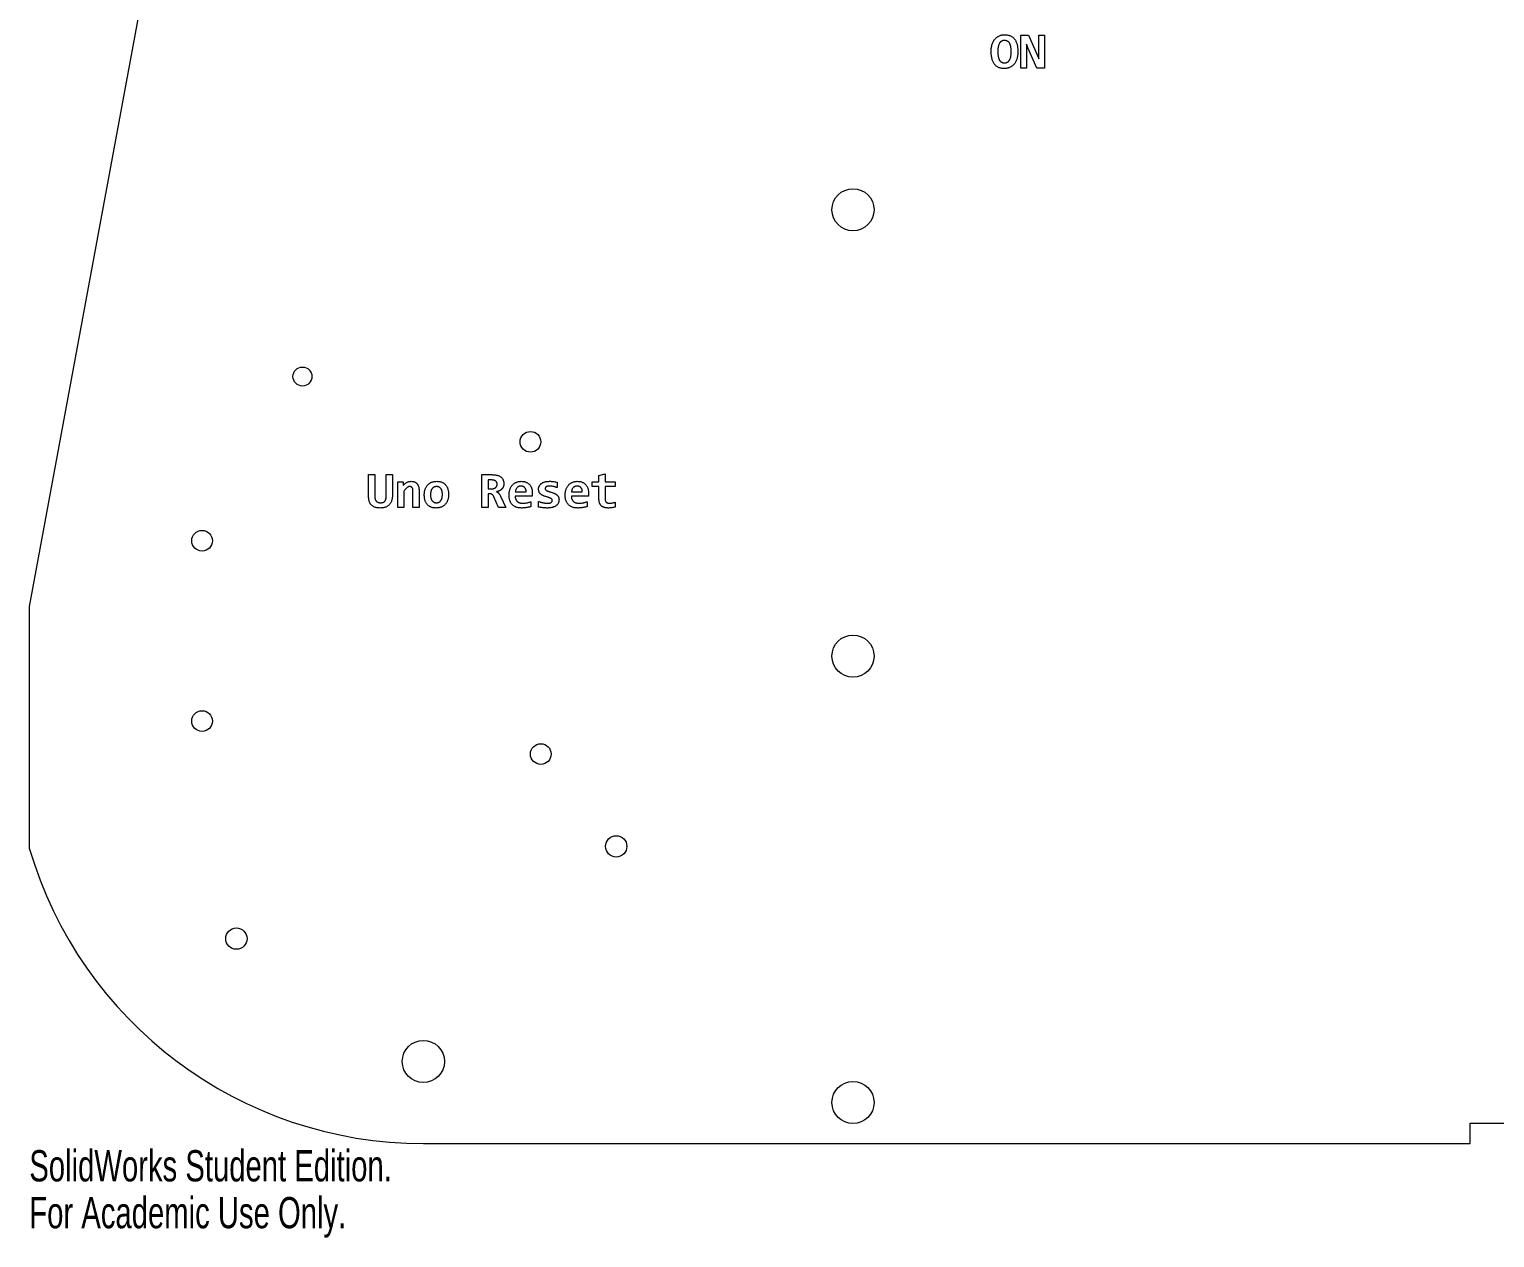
# Model space of a CAD drawing. Header units: millimetres. Extents: x -226 to 226, y -192 to 178.
# Drawn here: x -226.1 to 0.6, y -192.4 to -5.4 of the extents above; entities that cross this region are included whole.
import ezdxf

# ---------------------------------------------------------------- set-up
doc = ezdxf.new("R2010")
doc.units = ezdxf.units.MM
doc.styles.add('SLDTEXTSTYLE0', font='TXT', dxfattribs={"width": 0.7})

msp = doc.modelspace()

# ---------------------------------------------------------------- linework, layer by layer
at = {"color": 7, "linetype": 'Continuous', "lineweight": 15}
for p, q in [((-177.59, 167.41), (-226.06, -94.74)), ((-72.71, -11.42), (-72.71, -6.34)), ((-72.71, -6.34), (-71.52, -6.34)), ((-71.52, -6.34), (-70.15, -9.39)), ((-69.91, -9.99), (-69.91, -6.34)), ((-69.91, -6.34), (-69.02, -6.34)), ((-69.02, -6.34), (-69.02, -11.42)), ((-71.55, -8.39), (-71.82, -7.74)), ((-71.82, -7.74), (-71.82, -11.42)), ((-70.2, -11.42), (-71.55, -8.39)), ((-70.15, -9.39), (-69.91, -9.99)), ((-71.82, -11.42), (-72.71, -11.42)), ((-69.02, -11.42), (-70.2, -11.42)), ((-173.57, -77.68), (-173.57, -74.32)), ((-173.57, -74.32), (-172.62, -74.32)), ((-172.62, -74.32), (-172.62, -77.61)), ((-170.85, -74.32), (-169.89, -74.32)), ((-170.85, -77.57), (-170.85, -74.32)), ((-169.89, -74.32), (-169.89, -77.52)), ((-156.05, -79.4), (-156.05, -74.32)), ((-156.05, -74.32), (-154.54, -74.32)), ((-137.94, -74.43), (-136.98, -74.18)), ((-137.94, -75.43), (-137.94, -74.43)), ((-136.98, -74.18), (-136.98, -75.43)), ((-169.08, -79.4), (-169.08, -75.43)), ((-169.08, -75.43), (-168.25, -75.43)), ((-168.25, -75.43), (-168.23, -76.01)), ((-168.13, -76.89), (-168.13, -79.4)), ((-166.73, -79.4), (-166.73, -76.82)), ((-165.77, -76.74), (-165.77, -79.4)), ((-154.67, -75.13), (-155.09, -75.13)), ((-155.09, -75.13), (-155.09, -76.53)), ((-155.09, -76.53), (-154.7, -76.53)), ((-150.88, -76.97), (-149.2, -76.97)), ((-144.42, -75.5), (-144.42, -76.31)), ((-142.19, -76.97), (-140.52, -76.97)), ((-138.97, -76.16), (-138.97, -75.43)), ((-138.97, -75.43), (-137.94, -75.43)), ((-137.94, -76.16), (-138.97, -76.16)), ((-137.94, -78.1), (-137.94, -76.16)), ((-136.98, -75.43), (-135.44, -75.43)), ((-135.44, -76.16), (-136.98, -76.16)), ((-136.98, -76.16), (-136.98, -78.05)), ((-135.44, -75.43), (-135.44, -76.16)), ((-154.91, -77.27), (-155.09, -77.27)), ((-155.09, -77.27), (-155.09, -79.4)), ((-153.47, -79.4), (-154.18, -77.75)), ((-153.16, -77.67), (-152.35, -79.4)), ((-148.27, -77.64), (-150.9, -77.64)), ((-148.47, -78.52), (-148.47, -79.26)), ((-147.29, -79.33), (-147.29, -78.45)), ((-139.58, -77.64), (-142.21, -77.64)), ((-139.78, -78.52), (-139.78, -79.26)), ((-135.44, -78.59), (-135.44, -79.33)), ((-168.13, -79.4), (-169.08, -79.4)), ((-165.77, -79.4), (-166.73, -79.4)), ((-155.09, -79.4), (-156.05, -79.4)), ((-152.35, -79.4), (-153.47, -79.4)), ((-226.06, -94.74), (-226.06, -132.08)), ((-3.17, -177.8), (-3.17, -174.62)), ((-3.17, -174.62), (3.17, -174.62)), ((-165.1, -177.8), (-3.17, -177.8))]:
    msp.add_line(p, q, dxfattribs=at)
for centre, radius in [((-98.65, -33.34), 3.26), ((-183.81, -59.14), 1.47), ((-148.54, -69.24), 1.6), ((-199.34, -84.54), 1.6), ((-98.65, -102.39), 3.26), ((-199.34, -112.44), 1.6), ((-146.94, -117.54), 1.6), ((-135.28, -131.82), 1.65), ((-194.02, -146.1), 1.65), ((-165.1, -165.1), 3.26), ((-98.65, -171.45), 3.26)]:
    msp.add_circle(centre, radius, dxfattribs=at)
msp.add_arc((-165.1, -114.3), 63.5, 196.2602, 270, dxfattribs=at)
for points, knots in [([(-77.27, -8.9), (-77.27, -8.79), (-77.27, -8.58), (-77.24, -8.27), (-77.19, -7.98), (-77.11, -7.72), (-77.02, -7.48), (-76.92, -7.26), (-76.8, -7.07), (-76.67, -6.9), (-76.52, -6.75), (-76.36, -6.61), (-76.18, -6.51), (-76, -6.42), (-75.8, -6.35), (-75.6, -6.3), (-75.39, -6.27), (-75.25, -6.27), (-75.18, -6.27)], [0, 0, 0, 0, 0.087447, 0.16888, 0.244758, 0.315926, 0.382828, 0.445865, 0.50588, 0.563176, 0.618565, 0.672742, 0.72628, 0.780124, 0.834262, 0.888691, 0.943695, 1, 1, 1, 1]), ([(-75.18, -6.27), (-75.1, -6.27), (-74.94, -6.27), (-74.71, -6.3), (-74.49, -6.36), (-74.29, -6.43), (-74.11, -6.52), (-73.94, -6.63), (-73.79, -6.77), (-73.65, -6.93), (-73.53, -7.1), (-73.43, -7.3), (-73.34, -7.51), (-73.27, -7.74), (-73.21, -8), (-73.18, -8.27), (-73.15, -8.56), (-73.15, -8.75), (-73.15, -8.86)], [0, 0, 0, 0, 0.065375, 0.126958, 0.185641, 0.241812, 0.296259, 0.349926, 0.403787, 0.45877, 0.515247, 0.573692, 0.635023, 0.699526, 0.768044, 0.840857, 0.918096, 1, 1, 1, 1]), ([(-75.24, -11.49), (-75.32, -11.49), (-75.48, -11.49), (-75.71, -11.46), (-75.93, -11.41), (-76.13, -11.33), (-76.31, -11.24), (-76.48, -11.12), (-76.63, -10.99), (-76.77, -10.83), (-76.89, -10.66), (-76.99, -10.46), (-77.08, -10.25), (-77.15, -10.01), (-77.2, -9.76), (-77.24, -9.49), (-77.27, -9.2), (-77.27, -9.01), (-77.27, -8.9)], [0, 0, 0, 0, 0.065386, 0.12698, 0.185673, 0.241853, 0.29631, 0.350159, 0.404029, 0.459022, 0.515509, 0.574234, 0.635575, 0.700382, 0.768613, 0.841135, 0.918082, 1, 1, 1, 1]), ([(-75.21, -7.15), (-75.25, -7.15), (-75.34, -7.15), (-75.46, -7.17), (-75.58, -7.21), (-75.68, -7.26), (-75.77, -7.32), (-75.86, -7.4), (-75.93, -7.49), (-76, -7.59), (-76.06, -7.71), (-76.11, -7.84), (-76.15, -7.98), (-76.18, -8.13), (-76.21, -8.3), (-76.23, -8.47), (-76.24, -8.66), (-76.24, -8.79), (-76.24, -8.86)], [0, 0, 0, 0, 0.058781, 0.113662, 0.166129, 0.216583, 0.265851, 0.316085, 0.367851, 0.422356, 0.479656, 0.540418, 0.605493, 0.674977, 0.748829, 0.827301, 0.91117, 1, 1, 1, 1]), ([(-76.24, -8.86), (-76.24, -8.93), (-76.24, -9.07), (-76.23, -9.27), (-76.21, -9.45), (-76.18, -9.63), (-76.15, -9.78), (-76.11, -9.93), (-76.06, -10.06), (-76, -10.18), (-75.94, -10.28), (-75.86, -10.37), (-75.78, -10.44), (-75.68, -10.5), (-75.58, -10.55), (-75.46, -10.59), (-75.34, -10.61), (-75.25, -10.61), (-75.21, -10.61)], [0, 0, 0, 0, 0.0929164, 0.1799703, 0.2613313, 0.3366361, 0.4070706, 0.4720441, 0.5319678, 0.5880394, 0.6404092, 0.6907409, 0.7395629, 0.7883312, 0.8377298, 0.8887776, 0.942481, 1, 1, 1, 1]), ([(-73.15, -8.86), (-73.15, -8.97), (-73.15, -9.18), (-73.18, -9.49), (-73.23, -9.78), (-73.31, -10.04), (-73.39, -10.28), (-73.5, -10.5), (-73.62, -10.69), (-73.75, -10.86), (-73.9, -11.01), (-74.06, -11.15), (-74.24, -11.25), (-74.42, -11.34), (-74.62, -11.41), (-74.82, -11.46), (-75.03, -11.49), (-75.17, -11.49), (-75.24, -11.49)], [0, 0, 0, 0, 0.087443, 0.168874, 0.2451, 0.316266, 0.383059, 0.445821, 0.505834, 0.563127, 0.618514, 0.67269, 0.726225, 0.780198, 0.834333, 0.888396, 0.943697, 1, 1, 1, 1]), ([(-74.18, -8.9), (-74.18, -8.83), (-74.18, -8.69), (-74.19, -8.49), (-74.21, -8.31), (-74.24, -8.14), (-74.27, -7.98), (-74.31, -7.83), (-74.36, -7.7), (-74.42, -7.59), (-74.48, -7.48), (-74.56, -7.39), (-74.64, -7.32), (-74.74, -7.26), (-74.84, -7.21), (-74.96, -7.18), (-75.08, -7.15), (-75.17, -7.15), (-75.21, -7.15)], [0, 0, 0, 0, 0.092881, 0.179902, 0.261181, 0.336457, 0.406481, 0.47143, 0.531622, 0.587223, 0.639725, 0.689657, 0.738834, 0.787441, 0.83682, 0.888328, 0.942503, 1, 1, 1, 1]), ([(-75.21, -10.61), (-75.17, -10.61), (-75.08, -10.61), (-74.96, -10.59), (-74.84, -10.55), (-74.74, -10.5), (-74.64, -10.44), (-74.56, -10.36), (-74.48, -10.27), (-74.42, -10.17), (-74.36, -10.05), (-74.31, -9.92), (-74.27, -9.78), (-74.23, -9.63), (-74.21, -9.47), (-74.19, -9.29), (-74.18, -9.1), (-74.18, -8.97), (-74.18, -8.9)], [0, 0, 0, 0, 0.058752, 0.114109, 0.16655, 0.216759, 0.266711, 0.3173, 0.36871, 0.422909, 0.47995, 0.540868, 0.605132, 0.674582, 0.748902, 0.827387, 0.911213, 1, 1, 1, 1]), ([(-154.54, -74.32), (-154.47, -74.32), (-154.34, -74.33), (-154.14, -74.34), (-153.95, -74.36), (-153.77, -74.39), (-153.6, -74.43), (-153.45, -74.49), (-153.3, -74.55), (-153.18, -74.63), (-153.06, -74.72), (-152.96, -74.82), (-152.87, -74.93), (-152.79, -75.06), (-152.74, -75.2), (-152.69, -75.36), (-152.67, -75.53), (-152.67, -75.65), (-152.66, -75.71)], [0, 0, 0, 0, 0.078402, 0.15306, 0.224215, 0.291975, 0.356738, 0.418162, 0.476547, 0.532755, 0.587453, 0.641051, 0.694803, 0.749613, 0.806397, 0.866154, 0.930595, 1, 1, 1, 1]), ([(-168.23, -76.01), (-168.19, -75.97), (-168.11, -75.87), (-167.98, -75.74), (-167.85, -75.63), (-167.7, -75.53), (-167.54, -75.45), (-167.37, -75.4), (-167.18, -75.36), (-167.05, -75.36), (-166.98, -75.35)], [0, 0, 0, 0, 0.128056, 0.251902, 0.372331, 0.490953, 0.60985, 0.731001, 0.859048, 1, 1, 1, 1]), ([(-167.21, -76.16), (-167.25, -76.17), (-167.33, -76.17), (-167.44, -76.21), (-167.56, -76.27), (-167.67, -76.36), (-167.78, -76.47), (-167.89, -76.59), (-168.01, -76.74), (-168.09, -76.84), (-168.13, -76.89)], [0, 0, 0, 0, 0.098183, 0.197417, 0.304305, 0.419194, 0.545883, 0.684053, 0.83564, 1, 1, 1, 1]), ([(-166.73, -76.82), (-166.73, -76.77), (-166.73, -76.67), (-166.75, -76.54), (-166.79, -76.42), (-166.84, -76.33), (-166.91, -76.25), (-167, -76.2), (-167.1, -76.17), (-167.17, -76.17), (-167.21, -76.16)], [0, 0, 0, 0, 0.166292, 0.311827, 0.440939, 0.554458, 0.66132, 0.767333, 0.877123, 1, 1, 1, 1]), ([(-166.98, -75.35), (-166.93, -75.36), (-166.83, -75.36), (-166.7, -75.38), (-166.57, -75.41), (-166.45, -75.45), (-166.34, -75.51), (-166.24, -75.57), (-166.15, -75.65), (-166.07, -75.73), (-166, -75.83), (-165.94, -75.93), (-165.89, -76.05), (-165.84, -76.17), (-165.81, -76.3), (-165.79, -76.44), (-165.77, -76.59), (-165.77, -76.69), (-165.77, -76.74)], [0, 0, 0, 0, 0.070518, 0.136693, 0.199581, 0.259503, 0.317358, 0.374156, 0.429629, 0.486106, 0.543138, 0.600917, 0.661285, 0.723611, 0.788367, 0.855974, 0.9262, 1, 1, 1, 1]), ([(-164.96, -77.44), (-164.96, -77.36), (-164.96, -77.21), (-164.93, -76.99), (-164.89, -76.78), (-164.83, -76.58), (-164.76, -76.4), (-164.67, -76.23), (-164.57, -76.07), (-164.45, -75.92), (-164.32, -75.79), (-164.18, -75.68), (-164.02, -75.58), (-163.85, -75.5), (-163.66, -75.43), (-163.47, -75.39), (-163.26, -75.36), (-163.12, -75.36), (-163.04, -75.35)], [0, 0, 0, 0, 0.072058, 0.140928, 0.207308, 0.271804, 0.334188, 0.394414, 0.453043, 0.510629, 0.567916, 0.625392, 0.683139, 0.742725, 0.803883, 0.8665, 0.931886, 1, 1, 1, 1]), ([(-163.07, -76.16), (-163.11, -76.17), (-163.19, -76.17), (-163.3, -76.19), (-163.41, -76.22), (-163.5, -76.26), (-163.58, -76.31), (-163.66, -76.38), (-163.73, -76.45), (-163.79, -76.53), (-163.84, -76.62), (-163.89, -76.72), (-163.92, -76.82), (-163.96, -76.97), (-164, -77.17), (-164, -77.33), (-164, -77.41)], [0, 0, 0, 0, 0.068134, 0.131821, 0.192056, 0.249735, 0.306198, 0.361916, 0.418375, 0.475965, 0.534659, 0.594669, 0.657398, 0.722482, 0.857817, 1, 1, 1, 1]), ([(-162.16, -77.41), (-162.16, -77.36), (-162.16, -77.26), (-162.18, -77.12), (-162.19, -76.99), (-162.22, -76.87), (-162.25, -76.75), (-162.29, -76.65), (-162.34, -76.56), (-162.39, -76.48), (-162.45, -76.4), (-162.52, -76.34), (-162.6, -76.28), (-162.68, -76.24), (-162.77, -76.21), (-162.86, -76.18), (-162.97, -76.17), (-163.04, -76.16), (-163.07, -76.16)], [0, 0, 0, 0, 0.0853602, 0.1657148, 0.2411942, 0.3116173, 0.378077, 0.4400057, 0.4990162, 0.5554587, 0.6100067, 0.6629552, 0.7152279, 0.7680909, 0.8223378, 0.8785394, 0.9375827, 1, 1, 1, 1]), ([(-163.04, -75.35), (-162.97, -75.36), (-162.84, -75.36), (-162.63, -75.38), (-162.45, -75.42), (-162.27, -75.48), (-162.1, -75.55), (-161.95, -75.64), (-161.81, -75.75), (-161.69, -75.87), (-161.58, -76.01), (-161.48, -76.16), (-161.39, -76.33), (-161.33, -76.51), (-161.27, -76.71), (-161.23, -76.92), (-161.21, -77.15), (-161.21, -77.3), (-161.21, -77.38)], [0, 0, 0, 0, 0.067958, 0.132642, 0.194611, 0.253903, 0.311238, 0.367638, 0.422927, 0.478784, 0.53516, 0.593104, 0.652853, 0.715229, 0.780681, 0.849739, 0.922452, 1, 1, 1, 1]), ([(-154.7, -76.53), (-154.63, -76.53), (-154.49, -76.53), (-154.32, -76.5), (-154.2, -76.46), (-154.11, -76.43), (-154.04, -76.39), (-153.97, -76.35), (-153.91, -76.3), (-153.85, -76.25), (-153.8, -76.19), (-153.77, -76.13), (-153.73, -76.05), (-153.71, -75.98), (-153.7, -75.9), (-153.7, -75.84), (-153.7, -75.82)], [0, 0, 0, 0, 0.156049, 0.298994, 0.366169, 0.429431, 0.490227, 0.548656, 0.60536, 0.660454, 0.714693, 0.768996, 0.824289, 0.880659, 0.938573, 1, 1, 1, 1]), ([(-153.7, -75.82), (-153.7, -75.79), (-153.7, -75.73), (-153.71, -75.65), (-153.73, -75.57), (-153.75, -75.5), (-153.79, -75.44), (-153.83, -75.38), (-153.88, -75.33), (-153.94, -75.29), (-154, -75.25), (-154.08, -75.22), (-154.15, -75.19), (-154.24, -75.17), (-154.34, -75.16), (-154.44, -75.14), (-154.55, -75.13), (-154.63, -75.13), (-154.67, -75.13)], [0, 0, 0, 0, 0.064513, 0.12533, 0.182318, 0.236821, 0.288065, 0.340145, 0.391725, 0.443805, 0.498938, 0.55664, 0.618605, 0.685053, 0.755759, 0.831823, 0.913467, 1, 1, 1, 1]), ([(-152.66, -75.71), (-152.67, -75.76), (-152.67, -75.84), (-152.68, -75.97), (-152.71, -76.09), (-152.75, -76.2), (-152.8, -76.31), (-152.85, -76.41), (-152.92, -76.49), (-152.99, -76.58), (-153.08, -76.65), (-153.16, -76.72), (-153.26, -76.78), (-153.36, -76.83), (-153.47, -76.87), (-153.58, -76.91), (-153.69, -76.94), (-153.77, -76.95), (-153.81, -76.96)], [0, 0, 0, 0, 0.072209, 0.140584, 0.206397, 0.269575, 0.330557, 0.39052, 0.449593, 0.508948, 0.567888, 0.626839, 0.687232, 0.748177, 0.809792, 0.872188, 0.935303, 1, 1, 1, 1]), ([(-153.81, -76.96), (-153.78, -76.97), (-153.72, -76.99), (-153.63, -77.03), (-153.54, -77.09), (-153.46, -77.17), (-153.39, -77.27), (-153.31, -77.39), (-153.23, -77.52), (-153.18, -77.62), (-153.16, -77.67)], [0, 0, 0, 0, 0.094989, 0.1932653, 0.2970505, 0.4076996, 0.5304179, 0.6704973, 0.8266102, 1, 1, 1, 1]), ([(-151.85, -77.5), (-151.85, -77.42), (-151.85, -77.26), (-151.82, -77.04), (-151.78, -76.82), (-151.73, -76.62), (-151.65, -76.43), (-151.57, -76.25), (-151.46, -76.09), (-151.35, -75.94), (-151.22, -75.81), (-151.08, -75.69), (-150.93, -75.59), (-150.76, -75.51), (-150.58, -75.44), (-150.39, -75.39), (-150.19, -75.36), (-150.05, -75.36), (-149.98, -75.35)], [0, 0, 0, 0, 0.073752, 0.144311, 0.212076, 0.277862, 0.341496, 0.403243, 0.462509, 0.521196, 0.578924, 0.636149, 0.69349, 0.75186, 0.811493, 0.872363, 0.934857, 1, 1, 1, 1]), ([(-150, -76.09), (-150.03, -76.09), (-150.09, -76.09), (-150.18, -76.1), (-150.26, -76.12), (-150.34, -76.15), (-150.41, -76.18), (-150.48, -76.22), (-150.54, -76.27), (-150.63, -76.34), (-150.72, -76.45), (-150.8, -76.6), (-150.86, -76.78), (-150.87, -76.91), (-150.88, -76.97)], [0, 0, 0, 0, 0.064899, 0.126984, 0.186505, 0.245137, 0.303557, 0.360895, 0.4186, 0.477496, 0.597363, 0.720855, 0.854156, 1, 1, 1, 1]), ([(-149.2, -76.97), (-149.2, -76.94), (-149.2, -76.87), (-149.22, -76.76), (-149.23, -76.67), (-149.26, -76.58), (-149.3, -76.5), (-149.34, -76.43), (-149.38, -76.36), (-149.44, -76.31), (-149.49, -76.25), (-149.55, -76.21), (-149.62, -76.17), (-149.72, -76.13), (-149.84, -76.1), (-149.95, -76.09), (-150, -76.09)], [0, 0, 0, 0, 0.0810605, 0.156523, 0.2279629, 0.2959529, 0.3609214, 0.4224023, 0.4818063, 0.5391913, 0.5953716, 0.6521958, 0.7079601, 0.7645276, 0.8802009, 1, 1, 1, 1]), ([(-149.98, -75.35), (-149.92, -75.36), (-149.78, -75.36), (-149.59, -75.38), (-149.41, -75.42), (-149.24, -75.48), (-149.08, -75.55), (-148.94, -75.63), (-148.81, -75.73), (-148.69, -75.84), (-148.59, -75.96), (-148.5, -76.1), (-148.42, -76.24), (-148.36, -76.4), (-148.31, -76.56), (-148.27, -76.73), (-148.25, -76.91), (-148.25, -77.03), (-148.25, -77.1)], [0, 0, 0, 0, 0.073662, 0.143673, 0.210279, 0.273961, 0.335767, 0.39506, 0.452951, 0.510288, 0.567474, 0.624934, 0.683386, 0.743283, 0.804635, 0.867567, 0.932552, 1, 1, 1, 1]), ([(-147.29, -76.53), (-147.29, -76.49), (-147.29, -76.41), (-147.26, -76.3), (-147.23, -76.18), (-147.18, -76.08), (-147.12, -75.97), (-147.05, -75.87), (-146.96, -75.78), (-146.86, -75.7), (-146.75, -75.62), (-146.62, -75.55), (-146.48, -75.5), (-146.32, -75.44), (-146.16, -75.4), (-145.98, -75.37), (-145.78, -75.36), (-145.65, -75.36), (-145.58, -75.35)], [0, 0, 0, 0, 0.051153, 0.102016, 0.152211, 0.203055, 0.254838, 0.30759, 0.361583, 0.417889, 0.477156, 0.539042, 0.604793, 0.674248, 0.748202, 0.8271, 0.910724, 1, 1, 1, 1]), ([(-146.14, -77.72), (-146.19, -77.7), (-146.28, -77.68), (-146.41, -77.63), (-146.53, -77.58), (-146.64, -77.54), (-146.75, -77.48), (-146.84, -77.42), (-146.93, -77.36), (-147.01, -77.29), (-147.07, -77.22), (-147.13, -77.14), (-147.18, -77.06), (-147.22, -76.97), (-147.25, -76.87), (-147.27, -76.76), (-147.29, -76.65), (-147.29, -76.57), (-147.29, -76.53)], [0, 0, 0, 0, 0.081129, 0.157201, 0.230119, 0.298223, 0.362835, 0.424828, 0.483124, 0.53946, 0.593954, 0.648179, 0.701224, 0.755628, 0.811777, 0.870935, 0.933133, 1, 1, 1, 1]), ([(-145.62, -76.09), (-145.67, -76.09), (-145.76, -76.09), (-145.88, -76.11), (-145.99, -76.14), (-146.08, -76.18), (-146.16, -76.23), (-146.22, -76.3), (-146.25, -76.37), (-146.26, -76.42), (-146.26, -76.45)], [0, 0, 0, 0, 0.169197, 0.321483, 0.4614, 0.588619, 0.702095, 0.803793, 0.899742, 1, 1, 1, 1]), ([(-146.26, -76.45), (-146.26, -76.48), (-146.25, -76.53), (-146.23, -76.61), (-146.17, -76.69), (-146.1, -76.74), (-146.03, -76.78), (-145.96, -76.81), (-145.89, -76.85), (-145.8, -76.89), (-145.7, -76.92), (-145.59, -76.96), (-145.46, -77), (-145.37, -77.03), (-145.32, -77.04)], [0, 0, 0, 0, 0.0725581, 0.1394535, 0.2117886, 0.3032882, 0.3587939, 0.4211377, 0.4922205, 0.5713325, 0.6598709, 0.7616, 0.8741292, 1, 1, 1, 1]), ([(-144.42, -76.31), (-144.47, -76.29), (-144.58, -76.25), (-144.74, -76.21), (-144.89, -76.17), (-145.09, -76.13), (-145.33, -76.1), (-145.53, -76.09), (-145.62, -76.09)], [0, 0, 0, 0, 0.141155, 0.2755864, 0.404454, 0.5280722, 0.7663244, 1, 1, 1, 1]), ([(-145.58, -75.35), (-145.52, -75.35), (-145.4, -75.35), (-145.23, -75.36), (-145.07, -75.38), (-144.88, -75.41), (-144.66, -75.44), (-144.5, -75.48), (-144.42, -75.5)], [0, 0, 0, 0, 0.152978, 0.29831, 0.433159, 0.560875, 0.79399, 1, 1, 1, 1]), ([(-145.32, -77.04), (-145.27, -77.06), (-145.17, -77.09), (-145.02, -77.14), (-144.88, -77.19), (-144.76, -77.25), (-144.65, -77.3), (-144.55, -77.36), (-144.46, -77.43), (-144.39, -77.5), (-144.32, -77.57), (-144.27, -77.65), (-144.22, -77.73), (-144.19, -77.82), (-144.16, -77.91), (-144.14, -78.01), (-144.13, -78.12), (-144.12, -78.19), (-144.12, -78.23)], [0, 0, 0, 0, 0.091803, 0.176888, 0.255181, 0.327393, 0.39425, 0.456305, 0.515468, 0.570137, 0.623047, 0.674375, 0.724823, 0.77594, 0.827955, 0.882549, 0.939563, 1, 1, 1, 1]), ([(-143.17, -77.5), (-143.17, -77.42), (-143.16, -77.26), (-143.14, -77.04), (-143.1, -76.82), (-143.04, -76.62), (-142.96, -76.43), (-142.88, -76.25), (-142.78, -76.09), (-142.66, -75.94), (-142.53, -75.81), (-142.39, -75.69), (-142.24, -75.59), (-142.07, -75.51), (-141.89, -75.44), (-141.7, -75.39), (-141.5, -75.36), (-141.37, -75.36), (-141.3, -75.35)], [0, 0, 0, 0, 0.073752, 0.144311, 0.212076, 0.277862, 0.341496, 0.403243, 0.462509, 0.521196, 0.578924, 0.636149, 0.69349, 0.75186, 0.811493, 0.872363, 0.934857, 1, 1, 1, 1]), ([(-141.32, -76.09), (-141.35, -76.09), (-141.4, -76.09), (-141.49, -76.1), (-141.57, -76.12), (-141.65, -76.15), (-141.72, -76.18), (-141.79, -76.22), (-141.86, -76.27), (-141.94, -76.34), (-142.03, -76.45), (-142.11, -76.6), (-142.17, -76.78), (-142.19, -76.91), (-142.19, -76.97)], [0, 0, 0, 0, 0.064899, 0.126984, 0.186505, 0.245137, 0.303557, 0.360895, 0.4186, 0.477496, 0.597363, 0.720855, 0.854156, 1, 1, 1, 1]), ([(-140.52, -76.97), (-140.52, -76.94), (-140.52, -76.87), (-140.53, -76.76), (-140.55, -76.67), (-140.57, -76.58), (-140.61, -76.5), (-140.65, -76.43), (-140.7, -76.36), (-140.75, -76.31), (-140.81, -76.25), (-140.87, -76.21), (-140.93, -76.17), (-141.03, -76.13), (-141.16, -76.1), (-141.26, -76.09), (-141.32, -76.09)], [0, 0, 0, 0, 0.0810605, 0.156523, 0.2279629, 0.2959529, 0.3609214, 0.4224023, 0.4818063, 0.5391913, 0.5953716, 0.6521958, 0.7079601, 0.7645276, 0.8802009, 1, 1, 1, 1]), ([(-141.3, -75.35), (-141.23, -75.36), (-141.1, -75.36), (-140.9, -75.38), (-140.72, -75.42), (-140.55, -75.48), (-140.39, -75.55), (-140.25, -75.63), (-140.12, -75.73), (-140, -75.84), (-139.9, -75.96), (-139.81, -76.1), (-139.73, -76.24), (-139.67, -76.4), (-139.62, -76.56), (-139.59, -76.73), (-139.56, -76.91), (-139.56, -77.03), (-139.56, -77.1)], [0, 0, 0, 0, 0.073662, 0.143673, 0.210279, 0.273961, 0.335767, 0.39506, 0.452951, 0.510288, 0.567474, 0.624934, 0.683386, 0.743283, 0.804635, 0.867567, 0.932552, 1, 1, 1, 1]), ([(-171.76, -79.48), (-171.84, -79.48), (-171.99, -79.47), (-172.21, -79.45), (-172.41, -79.41), (-172.6, -79.36), (-172.76, -79.29), (-172.91, -79.21), (-173.05, -79.11), (-173.17, -79), (-173.27, -78.88), (-173.35, -78.74), (-173.42, -78.59), (-173.48, -78.43), (-173.52, -78.26), (-173.55, -78.07), (-173.57, -77.88), (-173.57, -77.75), (-173.57, -77.68)], [0, 0, 0, 0, 0.08012, 0.154719, 0.224308, 0.289387, 0.350619, 0.40895, 0.464617, 0.519329, 0.573155, 0.628035, 0.68369, 0.741541, 0.801801, 0.86504, 0.93089, 1, 1, 1, 1]), ([(-172.62, -77.61), (-172.62, -77.65), (-172.62, -77.73), (-172.61, -77.84), (-172.59, -77.95), (-172.57, -78.06), (-172.55, -78.15), (-172.51, -78.24), (-172.47, -78.32), (-172.42, -78.39), (-172.36, -78.46), (-172.3, -78.51), (-172.22, -78.56), (-172.14, -78.6), (-172.05, -78.63), (-171.96, -78.65), (-171.85, -78.66), (-171.77, -78.67), (-171.73, -78.67)], [0, 0, 0, 0, 0.0772708, 0.1504244, 0.2194756, 0.2848982, 0.3463896, 0.4047135, 0.4612444, 0.5167282, 0.571417, 0.6246714, 0.6793411, 0.7342345, 0.7929148, 0.855802, 0.9248532, 1, 1, 1, 1]), ([(-169.89, -77.52), (-169.89, -77.6), (-169.9, -77.75), (-169.92, -77.98), (-169.96, -78.18), (-170.02, -78.37), (-170.09, -78.55), (-170.18, -78.71), (-170.28, -78.86), (-170.39, -78.99), (-170.52, -79.1), (-170.66, -79.2), (-170.82, -79.29), (-170.98, -79.36), (-171.16, -79.41), (-171.35, -79.45), (-171.56, -79.47), (-171.69, -79.48), (-171.76, -79.48)], [0, 0, 0, 0, 0.07625, 0.148029, 0.216234, 0.280889, 0.342211, 0.401034, 0.458232, 0.514352, 0.569913, 0.625887, 0.682889, 0.741997, 0.802859, 0.86579, 0.931216, 1, 1, 1, 1]), ([(-171.73, -78.67), (-171.69, -78.67), (-171.62, -78.67), (-171.52, -78.65), (-171.42, -78.64), (-171.33, -78.61), (-171.26, -78.58), (-171.18, -78.53), (-171.12, -78.48), (-171.06, -78.42), (-171.01, -78.34), (-170.97, -78.26), (-170.93, -78.17), (-170.9, -78.07), (-170.88, -77.96), (-170.86, -77.84), (-170.85, -77.71), (-170.85, -77.62), (-170.85, -77.57)], [0, 0, 0, 0, 0.069342, 0.133385, 0.192472, 0.247277, 0.299841, 0.350669, 0.401477, 0.453047, 0.506816, 0.563147, 0.623428, 0.686969, 0.755779, 0.830696, 0.912277, 1, 1, 1, 1]), ([(-163.12, -79.48), (-163.19, -79.48), (-163.33, -79.47), (-163.53, -79.45), (-163.72, -79.41), (-163.89, -79.35), (-164.06, -79.28), (-164.21, -79.19), (-164.35, -79.09), (-164.47, -78.97), (-164.59, -78.83), (-164.68, -78.68), (-164.77, -78.51), (-164.84, -78.33), (-164.89, -78.13), (-164.93, -77.91), (-164.96, -77.68), (-164.96, -77.52), (-164.96, -77.44)], [0, 0, 0, 0, 0.067324, 0.13139, 0.192602, 0.251663, 0.308773, 0.364449, 0.419593, 0.474977, 0.531132, 0.58854, 0.648549, 0.711155, 0.777156, 0.847029, 0.921286, 1, 1, 1, 1]), ([(-164, -77.41), (-164, -77.46), (-164, -77.56), (-163.99, -77.7), (-163.97, -77.84), (-163.94, -77.96), (-163.91, -78.07), (-163.86, -78.17), (-163.82, -78.27), (-163.76, -78.35), (-163.69, -78.43), (-163.62, -78.49), (-163.54, -78.55), (-163.46, -78.59), (-163.37, -78.62), (-163.28, -78.65), (-163.18, -78.66), (-163.11, -78.67), (-163.07, -78.67)], [0, 0, 0, 0, 0.0853614, 0.1658086, 0.2414461, 0.3122469, 0.3790126, 0.4420547, 0.5017959, 0.5598072, 0.6152067, 0.6696324, 0.7224153, 0.7754509, 0.8286782, 0.8833567, 0.9406615, 1, 1, 1, 1]), ([(-161.21, -77.38), (-161.21, -77.46), (-161.21, -77.61), (-161.23, -77.83), (-161.28, -78.04), (-161.33, -78.24), (-161.4, -78.42), (-161.49, -78.6), (-161.59, -78.75), (-161.71, -78.9), (-161.84, -79.03), (-161.98, -79.15), (-162.14, -79.25), (-162.31, -79.33), (-162.5, -79.4), (-162.69, -79.44), (-162.9, -79.47), (-163.05, -79.48), (-163.12, -79.48)], [0, 0, 0, 0, 0.071463, 0.13971, 0.206293, 0.270478, 0.332859, 0.393047, 0.451786, 0.509517, 0.566616, 0.623786, 0.681838, 0.741386, 0.802343, 0.865103, 0.931034, 1, 1, 1, 1]), ([(-163.07, -78.67), (-163.04, -78.67), (-162.96, -78.66), (-162.85, -78.65), (-162.75, -78.62), (-162.66, -78.57), (-162.58, -78.52), (-162.5, -78.46), (-162.44, -78.39), (-162.38, -78.31), (-162.33, -78.22), (-162.28, -78.12), (-162.24, -78.01), (-162.21, -77.86), (-162.17, -77.66), (-162.16, -77.49), (-162.16, -77.41)], [0, 0, 0, 0, 0.065582, 0.1267467, 0.1855949, 0.2424595, 0.2984229, 0.3542789, 0.4094431, 0.4661717, 0.5245882, 0.5849764, 0.6483798, 0.7141578, 0.8530692, 1, 1, 1, 1]), ([(-154.18, -77.75), (-154.2, -77.71), (-154.24, -77.63), (-154.3, -77.54), (-154.38, -77.45), (-154.47, -77.39), (-154.57, -77.33), (-154.67, -77.29), (-154.79, -77.27), (-154.87, -77.27), (-154.91, -77.27)], [0, 0, 0, 0, 0.134922, 0.26218, 0.383882, 0.503067, 0.622461, 0.743137, 0.868809, 1, 1, 1, 1]), ([(-149.92, -79.48), (-149.99, -79.48), (-150.13, -79.47), (-150.34, -79.45), (-150.54, -79.41), (-150.73, -79.35), (-150.9, -79.28), (-151.06, -79.19), (-151.21, -79.09), (-151.34, -78.97), (-151.46, -78.84), (-151.56, -78.69), (-151.65, -78.53), (-151.73, -78.35), (-151.78, -78.16), (-151.82, -77.95), (-151.85, -77.73), (-151.85, -77.57), (-151.85, -77.5)], [0, 0, 0, 0, 0.070101, 0.136585, 0.200557, 0.261961, 0.321323, 0.378806, 0.43539, 0.491476, 0.547563, 0.604954, 0.663572, 0.724421, 0.788026, 0.854645, 0.925158, 1, 1, 1, 1]), ([(-150.9, -77.64), (-150.9, -77.68), (-150.9, -77.77), (-150.88, -77.89), (-150.86, -78), (-150.82, -78.11), (-150.77, -78.21), (-150.72, -78.3), (-150.66, -78.38), (-150.59, -78.46), (-150.51, -78.52), (-150.43, -78.58), (-150.34, -78.63), (-150.24, -78.67), (-150.13, -78.7), (-150.02, -78.72), (-149.9, -78.74), (-149.82, -78.74), (-149.78, -78.74)], [0, 0, 0, 0, 0.073706, 0.143432, 0.209456, 0.272798, 0.333225, 0.392293, 0.449542, 0.506226, 0.563065, 0.620411, 0.679097, 0.739091, 0.801228, 0.865095, 0.930814, 1, 1, 1, 1]), ([(-148.47, -79.26), (-148.52, -79.27), (-148.63, -79.3), (-148.8, -79.35), (-148.98, -79.38), (-149.17, -79.42), (-149.36, -79.44), (-149.55, -79.46), (-149.73, -79.48), (-149.86, -79.48), (-149.92, -79.48)], [0, 0, 0, 0, 0.112347, 0.233911, 0.359963, 0.487879, 0.61748, 0.747959, 0.875652, 1, 1, 1, 1]), ([(-149.78, -78.74), (-149.68, -78.74), (-149.47, -78.73), (-149.21, -78.7), (-148.99, -78.66), (-148.82, -78.62), (-148.64, -78.57), (-148.53, -78.54), (-148.47, -78.52)], [0, 0, 0, 0, 0.225924, 0.468073, 0.595837, 0.726477, 0.861281, 1, 1, 1, 1]), ([(-148.25, -77.1), (-148.25, -77.13), (-148.25, -77.22), (-148.25, -77.35), (-148.26, -77.49), (-148.27, -77.59), (-148.27, -77.64)], [0, 0, 0, 0, 0.204431, 0.464354, 0.741467, 1, 1, 1, 1]), ([(-147.29, -78.45), (-147.23, -78.47), (-147.11, -78.52), (-146.93, -78.58), (-146.75, -78.63), (-146.57, -78.67), (-146.39, -78.7), (-146.22, -78.72), (-146.05, -78.74), (-145.94, -78.74), (-145.89, -78.74)], [0, 0, 0, 0, 0.135125, 0.267484, 0.397171, 0.525655, 0.650405, 0.771176, 0.887329, 1, 1, 1, 1]), ([(-145.86, -79.48), (-145.93, -79.48), (-146.06, -79.48), (-146.26, -79.47), (-146.45, -79.46), (-146.69, -79.44), (-146.97, -79.4), (-147.18, -79.35), (-147.29, -79.33)], [0, 0, 0, 0, 0.145682, 0.284274, 0.415116, 0.539795, 0.775195, 1, 1, 1, 1]), ([(-145.16, -78.32), (-145.16, -78.29), (-145.16, -78.24), (-145.19, -78.16), (-145.25, -78.08), (-145.32, -78.03), (-145.4, -77.98), (-145.47, -77.95), (-145.55, -77.91), (-145.64, -77.88), (-145.74, -77.84), (-145.86, -77.8), (-146, -77.76), (-146.09, -77.73), (-146.14, -77.72)], [0, 0, 0, 0, 0.070444, 0.137566, 0.211538, 0.302708, 0.35797, 0.420621, 0.490892, 0.570152, 0.659364, 0.760964, 0.874401, 1, 1, 1, 1]), ([(-145.89, -78.74), (-145.83, -78.74), (-145.72, -78.74), (-145.57, -78.72), (-145.45, -78.68), (-145.34, -78.63), (-145.26, -78.57), (-145.2, -78.5), (-145.16, -78.41), (-145.16, -78.35), (-145.16, -78.32)], [0, 0, 0, 0, 0.1836934, 0.3456681, 0.4843346, 0.6069191, 0.7150993, 0.8117981, 0.9049881, 1, 1, 1, 1]), ([(-144.12, -78.23), (-144.13, -78.28), (-144.13, -78.39), (-144.16, -78.54), (-144.2, -78.68), (-144.27, -78.8), (-144.35, -78.92), (-144.44, -79.02), (-144.55, -79.11), (-144.67, -79.19), (-144.79, -79.26), (-144.93, -79.32), (-145.07, -79.37), (-145.22, -79.41), (-145.38, -79.44), (-145.54, -79.46), (-145.69, -79.47), (-145.8, -79.48), (-145.86, -79.48)], [0, 0, 0, 0, 0.0681878, 0.1315677, 0.1928192, 0.2515711, 0.3097015, 0.3670757, 0.4251666, 0.4840826, 0.5443867, 0.6055782, 0.6689544, 0.7338414, 0.7997546, 0.8660018, 0.9328516, 1, 1, 1, 1]), ([(-141.23, -79.48), (-141.3, -79.48), (-141.45, -79.47), (-141.66, -79.45), (-141.86, -79.41), (-142.04, -79.35), (-142.21, -79.28), (-142.37, -79.19), (-142.52, -79.09), (-142.65, -78.97), (-142.77, -78.84), (-142.88, -78.69), (-142.97, -78.53), (-143.04, -78.35), (-143.1, -78.16), (-143.14, -77.95), (-143.16, -77.73), (-143.17, -77.57), (-143.17, -77.5)], [0, 0, 0, 0, 0.070101, 0.136585, 0.200557, 0.261961, 0.321323, 0.378806, 0.43539, 0.491476, 0.547563, 0.604954, 0.663572, 0.724421, 0.788026, 0.854645, 0.925158, 1, 1, 1, 1]), ([(-142.21, -77.64), (-142.21, -77.68), (-142.21, -77.77), (-142.19, -77.89), (-142.17, -78), (-142.13, -78.11), (-142.09, -78.21), (-142.03, -78.3), (-141.97, -78.38), (-141.9, -78.46), (-141.83, -78.52), (-141.74, -78.58), (-141.65, -78.63), (-141.55, -78.67), (-141.44, -78.7), (-141.33, -78.72), (-141.21, -78.74), (-141.13, -78.74), (-141.09, -78.74)], [0, 0, 0, 0, 0.073706, 0.143432, 0.209456, 0.272798, 0.333225, 0.392293, 0.449542, 0.506226, 0.563065, 0.620411, 0.679097, 0.739091, 0.801228, 0.865095, 0.930814, 1, 1, 1, 1]), ([(-139.78, -79.26), (-139.83, -79.27), (-139.94, -79.3), (-140.11, -79.35), (-140.3, -79.38), (-140.48, -79.42), (-140.67, -79.44), (-140.86, -79.46), (-141.05, -79.48), (-141.17, -79.48), (-141.23, -79.48)], [0, 0, 0, 0, 0.112347, 0.233911, 0.359963, 0.487879, 0.61748, 0.747959, 0.875652, 1, 1, 1, 1]), ([(-141.09, -78.74), (-140.99, -78.74), (-140.78, -78.73), (-140.52, -78.7), (-140.3, -78.66), (-140.13, -78.62), (-139.96, -78.57), (-139.84, -78.54), (-139.78, -78.52)], [0, 0, 0, 0, 0.225924, 0.468073, 0.595837, 0.726477, 0.861281, 1, 1, 1, 1]), ([(-139.56, -77.1), (-139.56, -77.13), (-139.56, -77.22), (-139.57, -77.35), (-139.57, -77.49), (-139.58, -77.59), (-139.58, -77.64)], [0, 0, 0, 0, 0.204431, 0.464354, 0.741467, 1, 1, 1, 1]), ([(-136.45, -79.48), (-136.51, -79.48), (-136.63, -79.48), (-136.8, -79.46), (-136.97, -79.43), (-137.11, -79.4), (-137.25, -79.35), (-137.37, -79.29), (-137.48, -79.23), (-137.58, -79.15), (-137.67, -79.06), (-137.74, -78.96), (-137.81, -78.84), (-137.86, -78.72), (-137.89, -78.58), (-137.92, -78.43), (-137.94, -78.27), (-137.94, -78.16), (-137.94, -78.1)], [0, 0, 0, 0, 0.079876, 0.154654, 0.224079, 0.288598, 0.349171, 0.406587, 0.461787, 0.515113, 0.568123, 0.621428, 0.675815, 0.732762, 0.792786, 0.857548, 0.925987, 1, 1, 1, 1]), ([(-136.98, -78.05), (-136.98, -78.1), (-136.98, -78.2), (-136.95, -78.35), (-136.9, -78.47), (-136.84, -78.55), (-136.78, -78.61), (-136.73, -78.64), (-136.68, -78.68), (-136.62, -78.7), (-136.55, -78.72), (-136.47, -78.73), (-136.39, -78.74), (-136.33, -78.74), (-136.3, -78.74)], [0, 0, 0, 0, 0.143806, 0.271462, 0.385875, 0.492783, 0.5457, 0.599445, 0.655898, 0.71529, 0.779215, 0.847803, 0.921043, 1, 1, 1, 1]), ([(-135.44, -79.33), (-135.52, -79.35), (-135.69, -79.39), (-135.95, -79.44), (-136.2, -79.47), (-136.37, -79.47), (-136.45, -79.48)], [0, 0, 0, 0, 0.258847, 0.516286, 0.765649, 1, 1, 1, 1]), ([(-136.3, -78.74), (-136.22, -78.74), (-136.07, -78.73), (-135.85, -78.7), (-135.64, -78.65), (-135.5, -78.61), (-135.44, -78.59)], [0, 0, 0, 0, 0.264198, 0.523022, 0.772113, 1, 1, 1, 1])]:
    msp.add_open_spline(points, degree=3, knots=knots, dxfattribs=at)

# ---------------------------------------------------------------- texts
at = {"color": 7, "linetype": 'Continuous', "char_height": 4.8336, "attachment_point": 1, "style": 'SLDTEXTSTYLE0'}
for s, insert in [('SolidWorks Student Edition.', (-226.06, -178.82)), ('For Academic Use Only.', (-226.06, -186.07))]:
    msp.add_mtext(s, dxfattribs=dict(at, insert=insert))

doc.saveas('drawing.dxf')
